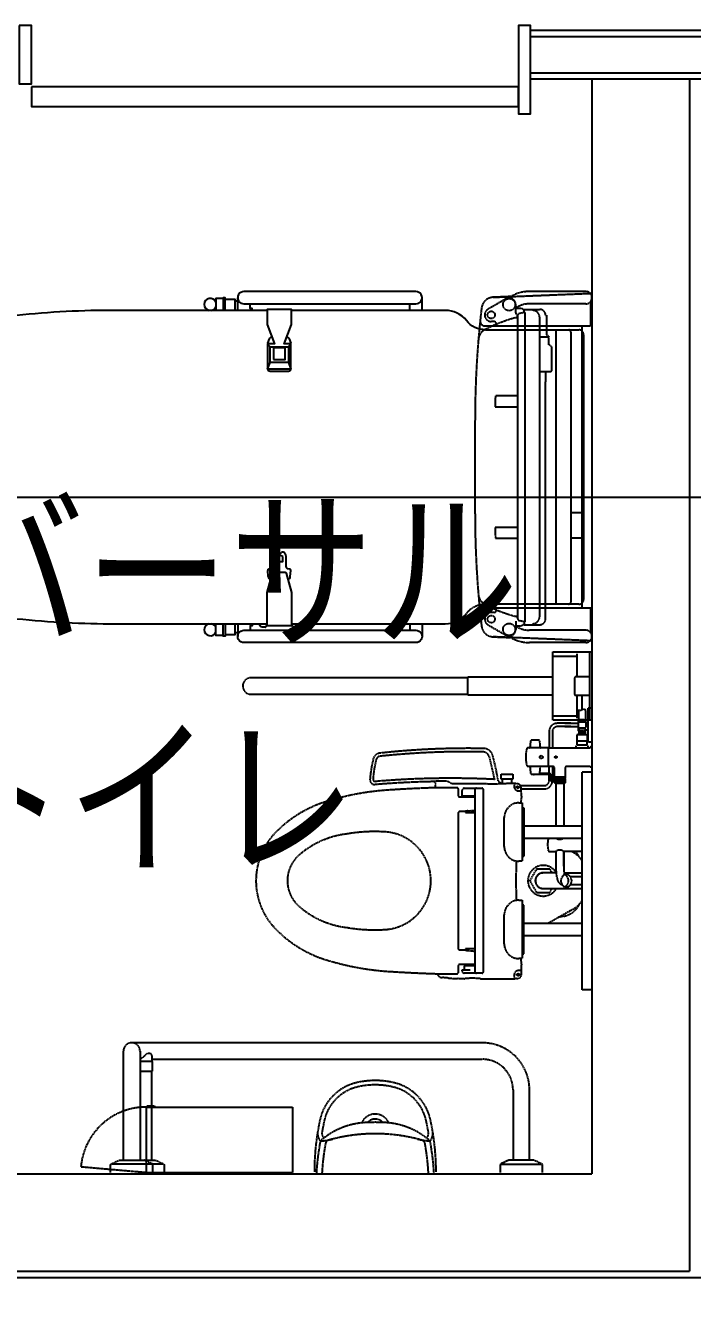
# Model space of a CAD drawing. Header units: millimetres. Extents: x 0 to 84100, y 0 to 59400.
# Drawn here: x 21751 to 23121, y 29155 to 31765 of the extents above; entities that cross this region are included whole.
import ezdxf
from ezdxf.enums import TextEntityAlignment as Align

# ---------------------------------------------------------------- set-up
doc = ezdxf.new("R2010")
doc.units = ezdxf.units.MM
doc.header["$LTSCALE"] = 0.2
doc.linetypes.add('HIDDEN', pattern=[9.525, 6.35, -3.175])
doc.layers.get('Defpoints').update_dxf_attribs({"color": 5})
for name, color, linetype in [('A_什器', 9, 'HIDDEN'), ('A_室名', 8, 'Continuous'), ('A_建築', 8, 'Continuous')]:
    doc.layers.add(name, color=color, linetype=linetype)
doc.styles.get("Standard").update_dxf_attribs({"font": 'simplex.shx', "width": 0.8, "bigfont": 'extfont2.shx'})

msp = doc.modelspace()

# ---------------------------------------------------------------- linework, layer by layer
at = {"layer": 'A_什器'}
for points in [[(20864.8, 31655), (20864.8, 29405), (22914.8, 29405), (22914.8, 31655)], [(22747.66, 31207.82), (22711.46, 31206.35)], [(22912.32, 31212.42), (22912.32, 31214.49), (22910.72, 31214.43)], [(22760.94, 31186.15), (22757.86, 31184.38)], [(22762.14, 30545.43), (22762.14, 31169.67)], [(22914.32, 31187.49), (22912.32, 31187.49)], [(22694.77, 31147.59), (22710.9, 31147.59)], [(22718.13, 31152.86), (22718.64, 31150.99)], [(22840.32, 31139.49), (22840.32, 30575.49)], [(22894.32, 30567.49), (22894.32, 31147.49)], [(22762.14, 31003.55), (22716.07, 31003.55), (22715.63, 30981.55), (22762.14, 30981.55)], [(22894.32, 30763.44), (22871.14, 30763.44)], [(22762.14, 30733.55), (22715.63, 30733.55), (22716.07, 30711.55), (22762.14, 30711.55)], [(22894.32, 30711.54), (22871.14, 30711.54)], [(22700.89, 30533.36), (22737.61, 30512.16)], [(22760.94, 30528.95), (22757.86, 30530.72)], [(22914.32, 30527.49), (22912.32, 30527.49)], [(22748.24, 30506.95), (22741.98, 30510.56)], [(22912.32, 30502.68), (22912.32, 30500.49), (22910.61, 30500.56)], [(22914.32, 30337.49), (22834.32, 30337.49), (22834.32, 30477.49), (22914.32, 30477.49)], [(22884.32, 30468.49), (22834.32, 30468.49)], [(22884.32, 30426.49), (22884.32, 30473.49)], [(22910.32, 30337.49), (22910.32, 30477.49)], [(22834.32, 30388.49), (22659.32, 30388.49), (22659.32, 30426.49), (22834.32, 30426.49)], [(22832.32, 30426.49), (22834.32, 30428.49)], [(22834.32, 30386.49), (22832.32, 30388.49)], [(22884.32, 30341.49), (22884.32, 30388.49)], [(22894.32, 30358.66), (22894.32, 30390.98)], [(22901.62, 30333.02), (22901.62, 30357.88), (22896.45, 30360.09), (22891.54, 30356.78), (22887.02, 30358.26), (22887.02, 30333.02)], [(22914.32, 30292.49), (22906.32, 30292.49), (22906.32, 30362.49), (22914.32, 30362.49)], [(22834.32, 30346.49), (22884.32, 30346.49)], [(22858.71, 30330.89), (22886.82, 30330.89)], [(22906.32, 30316.99), (22886.82, 30315.81), (22886.82, 30339.17), (22906.32, 30337.99)], [(22858.71, 30324.09), (22886.82, 30324.09)], [(22905.29, 30307.02), (22883.35, 30307.02), (22883.35, 30295.02), (22905.29, 30295.02), (22905.29, 30307.02)], [(22887.16, 30309.69), (22901.49, 30309.69)], [(22887.91, 30314.45), (22900.74, 30314.45)], [(22882.32, 30280.5), (22882.32, 30283.85), (22883.82, 30286.45)], [(22883.82, 30286.45), (22904.8, 30286.45), (22904.8, 30295.02)], [(22883.85, 30286.45), (22883.85, 30295.02)], [(22906.32, 30280.5), (22906.32, 30283.85), (22904.82, 30286.45)], [(22826.32, 30228.41), (22826.32, 30242.48)], [(22833.12, 30242.48), (22833.12, 30214.24)], [(22914.32, 29783.49), (22894.32, 29783.49), (22894.32, 30231.49), (22914.32, 30231.49)], [(22593.22, 30198.5), (22593.52, 30205.94)], [(22727.5, 30207.75), (22727.08, 30207.33)], [(22730.1, 30216.49), (22730.1, 30207.33)], [(22757.24, 30206.96), (22738.16, 30207.08)], [(22749.5, 30216.49), (22749.5, 30207.01)], [(22859.32, 30220.49), (22837.32, 30220.49)], [(22837.33, 30208.99), (22859.33, 30208.99), (22857.33, 30206.99), (22839.33, 30206.99), (22837.33, 30208.99), (22837.33, 30215.99), (22859.32, 30215.99), (22859.33, 30208.99)], [(22837.33, 30212.99), (22859.32, 30213.01)], [(22837.67, 30217.49), (22837.67, 30215.99)], [(22840.27, 30206.99), (22840.27, 30120.19)], [(22846.82, 30217.49), (22846.82, 30220.49)], [(22846.82, 30212.99), (22846.82, 30215.99)], [(22849.82, 30220.49), (22849.82, 30217.49)], [(22849.82, 30215.99), (22849.82, 30212.99)], [(22856.37, 30206.99), (22856.37, 30120.19)], [(22858.97, 30217.49), (22858.97, 30215.99)], [(22768.47, 30192.86), (22767.45, 30192.09)], [(22769.21, 30189.37), (22769.13, 30196.37)], [(22774.52, 30120.19), (22894.32, 30120.19)], [(22774.52, 30094.79), (22894.32, 30094.79)], [(22856.37, 30037.49), (22856.37, 30067.82), (22856.37, 30037.49)], [(22832.87, 30023.37), (22828.18, 30031.49), (22800.46, 30031.49), (22786.61, 30007.49), (22800.46, 29983.49), (22828.18, 29983.49), (22832.87, 29991.62)], [(22857.08, 30023.37), (22894.32, 30023.37)], [(22893.32, 30023.37), (22893.32, 30014.66)], [(22893.32, 30000.33), (22893.32, 29991.62)], [(22774.52, 29920.19), (22894.32, 29920.19)], [(22857.39, 29934.69), (22845.17, 29932.16)], [(22774.52, 29894.79), (22894.32, 29894.79)], [(22674.13, 29832.49), (22652.13, 29832.49), (22652.13, 29824.49)], [(22674.13, 29835.49), (22660.13, 29835.49), (22660.13, 29832.49)], [(22613.95, 29816.32), (22637.56, 29816.32)], [(22654.06, 29806.5), (22653.21, 29806.14)], [(22755.82, 29807.75), (22754.38, 29812.24)], [(22770.02, 29818.59), (22769.83, 29831.56)], [(22652.29, 29806.05), (22641.31, 29806.1)], [(21986.32, 29615.99), (22012.26, 29615.99), (22012.26, 29635.99), (21986.32, 29635.99)], [(22009.76, 29615.99), (22009.76, 29433.49)], [(22001.12, 29542.49), (22001.12, 29544.73), (22016.12, 29544.73), (22016.12, 29542.49)], [(21925.82, 29407.69), (21925.82, 29424.7), (21943.82, 29433.49), (22018.26, 29433.49), (22036.26, 29424.7), (22036.26, 29407.69)], [(22010.01, 29425.19), (21928.63, 29425.19)], [(22012.82, 29407.69), (22012.82, 29424.7), (21994.82, 29433.49)], [(22033.45, 29425.19), (22011.82, 29425.19)], [(22812.82, 29407.69), (22812.82, 29424.7), (22794.82, 29433.49), (22743.82, 29433.49), (22725.82, 29424.7), (22725.82, 29407.69)], [(22728.63, 29425.19), (22810.02, 29425.19)]]:
    msp.add_lwpolyline(points, dxfattribs=at)
at = {"layer": 'A_什器', "linetype": 'Continuous'}
for points in [[(22199.82, 31192.79), (22552.82, 31192.79, 1.0000002), (22552.82, 31218.19), (22199.82, 31218.19, 1.0000001), (22199.82, 31192.79)], [(22142.12, 31196.59, 1.6372541), (22127.89, 31179.49)], [(22247.32, 31179.49), (21936.39, 31179.49, 0.0254684), (21733.03, 31169.13, 0.3529073), (21643.83, 31080.81, 0.0279775), (21631.32, 30857.49, 0.0279806), (21643.83, 30634.17, 0.3529112), (21733.03, 30545.86, 0.0254631), (21936.39, 30535.49), (22247.32, 30535.49)], [(22133.34, 31179.49, 0.2416364), (22142.12, 31186.79)], [(22695.78, 31139.49, -0.229735), (22656.51, 31158.54, 0.2297354), (22613.32, 31179.49), (22297.32, 31179.49)], [(22248.9, 31112.12, 0.0859669), (22248.32, 31108.76), (22248.32, 31059.49, 0.4142137), (22253.32, 31054.49), (22291.32, 31054.49, 0.4142138), (22296.32, 31059.49), (22296.32, 31108.76)], [(22252.13, 31121.17, -0.3169509), (22256.84, 31124.49), (22257.07, 31124.49)], [(22287.57, 31124.49), (22287.8, 31124.49, -0.3169283), (22292.51, 31121.17), (22295.74, 31112.12)], [(22296.32, 31108.76, 0.0859669), (22295.74, 31112.12)], [(22258.32, 30652.04), (22258.32, 30674.98, -0.0714125), (22258.52, 30676.39)], [(22267.62, 30681.84, 0.340063), (22264.07, 30682.72, 0.2207995), (22258.52, 30676.39)], [(22279.82, 30673.58, 0.2666624), (22264.82, 30673.58), (22264.82, 30663.58), (22279.82, 30663.58), (22279.82, 30673.58)], [(22267.62, 30681.85, 0.4835192), (22277.02, 30681.85)], [(22280.57, 30682.72, 0.3401727), (22277.02, 30681.84)], [(22286.12, 30676.39, 0.2207975), (22280.57, 30682.72)], [(22286.32, 30674.98, 0.071396), (22286.12, 30676.39)], [(22260.32, 30641.58), (22284.32, 30641.58, -0.4146517), (22286.32, 30639.58), (22297.32, 30599.58), (22297.32, 30531.49), (22247.32, 30531.49), (22247.32, 30599.58), (22258.32, 30639.58, -0.4142097), (22260.32, 30641.58)], [(22250.96, 30648.1, 0.3832225), (22248.56, 30644.89)], [(22255.91, 30649.09, 0.3575109), (22258.32, 30652.04)], [(22286.32, 30652.04, 0.3575108), (22288.73, 30649.09)], [(22296.08, 30644.89, 0.3832224), (22293.68, 30648.1)], [(22249.66, 30632.85, 0.2811717), (22254.63, 30626.16)], [(22290.01, 30626.16, 0.2811681), (22294.98, 30632.85)], [(22297.32, 30535.49), (22613.32, 30535.49, 0.229735), (22656.51, 30556.44)], [(22127.9, 30535.49, 1.6373254), (22142.12, 30518.39)], [(22142.12, 30528.19, 0.241656), (22133.34, 30535.49)], [(22199.82, 30496.79, -1.0000001), (22199.82, 30522.19), (22552.82, 30522.19, -1.0000002), (22552.82, 30496.79), (22199.82, 30496.79)], [(22243.32, 30528.49), (22237.32, 30528.49, -0.4142136), (22232.32, 30533.49), (22232.32, 30535.49)], [(22243.32, 30528.49, 0.4142138), (22245.32, 30530.49)], [(22247.32, 30533.49, 0.4142132), (22245.32, 30531.49)], [(22299.32, 30531.49, 0.4142135), (22297.32, 30533.49)], [(22299.32, 30530.49, 0.4142136), (22301.32, 30528.49)], [(22312.32, 30535.49), (22312.32, 30533.49, -0.4142135), (22307.32, 30528.49), (22301.32, 30528.49)]]:
    msp.add_lwpolyline(points, format="xyb", dxfattribs=at)
at = {"layer": 'A_什器'}
for points in [[(22901.64, 31218.25), (22785.93, 31218.25, 0.1316308), (22748.24, 31208.15), (22741.98, 31204.54)], [(22901.64, 31192.85, 1.0000002), (22901.64, 31218.25)], [(22683.11, 30573.86, 0.0054209), (22687.64, 30530.73, 0.3692363), (22711.46, 30508.63, -0.3692298), (22687.64, 30530.73, -0.0288781), (22674.32, 30761.18), (22674.32, 30953.8, -0.028879), (22687.64, 31184.25, -0.3692298), (22711.46, 31206.35), (22914.32, 31214.57), (22914.32, 30500.41), (22711.46, 30508.63), (22747.88, 30507.16)], [(22684.82, 31158.52, 0.4445747), (22694.77, 31147.49), (22912.32, 31147.49), (22912.32, 31198.68)], [(22762.14, 31169.6, -0.3720615), (22757.86, 31174.55), (22757.86, 31191.25, 0.5773017), (22737.61, 31202.94), (22700.89, 31181.74, 0.7673488), (22707.64, 31156.55)], [(22901.64, 31192.85), (22785.93, 31192.85, 0.1316305), (22760.94, 31186.15)], [(22687.64, 31184.25, 0.0054239), (22683.11, 31141.12)], [(22758.42, 31164.59, 0.0577485), (22694.14, 31139.31)], [(22775.14, 31179.55, 0.2360679), (22767.14, 31183.55), (22757.86, 31183.55)], [(22758.42, 31164.59, 0.3401514), (22762.14, 31169.42)], [(22762.14, 30545.43, 0.3485581), (22764.45, 30542.51), (22777.14, 30539.55), (22777.14, 31175.55), (22764.45, 31172.59, 0.3485581), (22762.14, 31169.67)], [(22775.14, 31175.08), (22775.14, 31181.55), (22807.14, 31181.55, -0.4142136), (22819.14, 31169.55), (22821.14, 31169.55), (22821.14, 31129.54), (22826.14, 31124.54), (22807.14, 31124.54)], [(22792.14, 30535.55, 0.4142135), (22807.14, 30550.55), (22807.14, 31164.55, 0.4142135), (22792.14, 31179.55)], [(22695.78, 31139.49), (22887.32, 31139.49, -0.4142136), (22897.32, 31129.49), (22897.32, 30585.49, -0.4142135), (22887.32, 30575.49), (22695.78, 30575.49, 0.2297352), (22656.51, 30556.44)], [(22694.14, 31139.31, 0.2222139), (22681.44, 31122.37)], [(22684.79, 31158.15, 0.4299887), (22694.77, 31147.61)], [(22718.13, 31152.86, 0.3388509), (22713.31, 31156.55), (22707.64, 31156.55)], [(22807.14, 31139.55), (22866.14, 31139.55, -0.4142136), (22871.14, 31134.55), (22871.14, 30580.55, -0.4142136), (22866.14, 30575.55), (22807.14, 30575.55)], [(22807.14, 31054.05), (22829.14, 31054.05, 0.4142136), (22832.14, 31057.05), (22832.14, 31103.03, 0.2392908), (22830.91, 31105.45), (22826.14, 31108.94), (22826.14, 31124.54)], [(22775.14, 30540.02), (22775.14, 30533.55), (22807.14, 30533.55, 0.4142136), (22819.14, 30545.55), (22819.14, 31032.23), (22819.64, 31033.14), (22819.64, 31054.05)], [(22681.42, 30592.81, 0.2230696), (22694.14, 30575.79)], [(22912.32, 30516.42), (22912.32, 30567.49), (22694.77, 30567.49, 0.4438157), (22684.82, 30556.49)], [(22694.14, 30575.79, 0.0577486), (22758.42, 30550.51, -0.3401514), (22762.14, 30545.68)], [(22713.31, 30558.55, 0.3388509), (22718.13, 30562.25), (22718.64, 30564.11)], [(22713.31, 30558.55), (22707.64, 30558.55, 0.7673593), (22700.89, 30533.36)], [(22757.86, 30540.55), (22757.86, 30523.85, -0.5773017), (22737.61, 30512.16)], [(22757.86, 30531.55), (22767.14, 30531.55, 0.236068), (22775.14, 30535.55)], [(22901.64, 30522.25), (22785.93, 30522.25, -0.1316305), (22760.94, 30528.95)], [(22901.64, 30496.85, 1.0000002), (22901.64, 30522.25)], [(22901.64, 30496.85), (22785.93, 30496.85, -0.1316305), (22748.24, 30506.95)], [(22659.32, 30424.49), (22214.32, 30424.49, 1), (22214.32, 30390.49), (22659.32, 30390.49)], [(22910.32, 30426.49), (22881.32, 30426.49, 0.4142136), (22878.32, 30423.49), (22878.32, 30391.49, 0.4142136), (22881.32, 30388.49), (22910.32, 30388.49)], [(22871.23, 30330.89), (22843.12, 30330.89, 0.4142136), (22826.32, 30314.09), (22826.32, 30280.5)], [(22887.16, 30307.02), (22887.16, 30309.69, -0.1545993), (22887.91, 30312.85), (22887.91, 30314.45, -0.5946583), (22887.99, 30319.02), (22887.99, 30321.64), (22900.66, 30321.64, 0.0700804), (22902.39, 30323.31), (22902.39, 30333.02), (22886.26, 30333.02), (22886.26, 30323.31, 0.0700804), (22887.99, 30321.64)], [(22871.23, 30324.09), (22843.12, 30324.09, 0.4142136), (22833.12, 30314.09), (22833.12, 30280.5)], [(22901.49, 30307.02), (22901.49, 30309.69, 0.1545993), (22900.74, 30312.85), (22900.74, 30314.45, 0.5946583), (22900.66, 30319.02), (22900.66, 30321.64)], [(22722.1, 30213.05), (22718.27, 30231.62), (22718.38, 30232.32, 0.1187736), (22718.25, 30233.84), (22711.13, 30263.38, 0.3749152), (22689.82, 30279.27, 0.0317998), (22478.35, 30269.55)], [(22780.56, 30278.63, 0.130071), (22780.56, 30244.35)], [(22825.32, 30280.49), (22782.97, 30280.49, 0.3403217), (22780.56, 30278.63)], [(22785.26, 30280.49, 0.4184282), (22787.76, 30283.03)], [(22788.11, 30294.05, 0.0229941), (22787.76, 30283.03)], [(22790.51, 30296.36, 0.3811565), (22788.11, 30294.05)], [(22805.13, 30296.36, 0.01829), (22790.51, 30296.36)], [(22807.53, 30294.05, 0.3811562), (22805.13, 30296.36)], [(22807.88, 30283.03, 0.0229938), (22807.53, 30294.05)], [(22807.88, 30283.03, 0.4184282), (22810.38, 30280.49)], [(22911.82, 30240.48, 0.4142136), (22909.82, 30242.48), (22862.32, 30242.48, 0.4142136), (22859.32, 30239.48), (22859.32, 30217.49), (22837.32, 30217.49), (22837.32, 30239.48, 0.4142136), (22834.32, 30242.48), (22825.32, 30242.48), (22825.32, 30280.5), (22909.82, 30280.5, 0.4142136), (22911.82, 30282.5)], [(22914.32, 30284.49), (22913.82, 30284.49, 0.4142136), (22911.82, 30282.49)], [(22465.76, 30259.47, 0.0459642), (22458.55, 30215.46)], [(22703.23, 30262.64), (22714.07, 30215.75, 0.0342254), (22469.26, 30211.36, -0.3942169), (22464.82, 30215.13, -0.0498036), (22471.52, 30257.2, -0.2665769), (22478.6, 30263.17)], [(22478.35, 30269.55, 0.2889549), (22465.81, 30259.61)], [(22703.35, 30262.27, 0.3268048), (22690.08, 30272.34, 0.0310183), (22478.6, 30263.2)], [(22767.47, 30202.92), (22816.32, 30202.92, 0.4142136), (22826.32, 30212.92), (22826.32, 30225.32)], [(22825.32, 30242.49), (22782.97, 30242.49, -0.3403225), (22780.56, 30244.35)], [(22787.76, 30239.96, 0.4184282), (22785.26, 30242.49)], [(22787.76, 30239.96, 0.0229939), (22788.11, 30228.93)], [(22788.11, 30228.93, 0.3811563), (22790.51, 30226.63)], [(22790.51, 30226.63, 0.01829), (22805.13, 30226.63)], [(22837.32, 30210.99), (22834.32, 30210.99, -0.4142136), (22828.32, 30216.99), (22828.32, 30222.49, 0.4142136), (22825.32, 30225.49), (22796.32, 30225.49, -0.1520526), (22792.91, 30226.55)], [(22805.13, 30226.63, 0.3811562), (22807.53, 30228.93)], [(22807.46, 30228.49), (22825.32, 30228.49, -0.4142136), (22831.32, 30222.49), (22831.32, 30216.99, 0.4142136), (22834.32, 30213.99), (22837.32, 30213.99)], [(22807.52, 30228.8, 0.0232761), (22807.88, 30239.96)], [(22810.38, 30242.49, 0.4184282), (22807.88, 30239.96)], [(22911.82, 30240.49, 0.4142136), (22913.82, 30238.49), (22914.32, 30238.49)], [(22458.57, 30215.77, 0.4356041), (22468.5, 30205.06)], [(22593.52, 30205.94, 0.431383), (22588.44, 30211.14, 0.0152007), (22468.73, 30205.05)], [(22613.95, 30198.66, 0.0041541), (22593.11, 30198.5, 0.0078779), (22503.24, 30194.17)], [(22640.04, 30206.32, 0.0019461), (22626.65, 30206.64), (22621.24, 30209.77, 0.1371169), (22612.02, 30212.34, 0.0071745), (22589.54, 30211.45)], [(22639.7, 30196.62, 0.4038173), (22637.56, 30198.67), (22613.95, 30198.67)], [(22640.03, 30206.31, -0.1704772), (22641.27, 30206.99), (22703.7, 30206.91), (22720.14, 30206.87), (22727.04, 30207.3)], [(22722.1, 30213.05, 0.2673693), (22726.13, 30208.52)], [(22726.12, 30208.51, -0.1040549), (22727.31, 30207.93, 0.1142748), (22728.17, 30207.52, 0.0214411), (22738.16, 30207.08)], [(22755.16, 30205.57), (22754.34, 30202.47, 0.0968758), (22755.11, 30198.1, 0.2815266), (22762.67, 30192.05, 0.0203974), (22767.15, 30192.05)], [(22769.13, 30196.37, 0.1504112), (22767.35, 30203.11, 0.1918975), (22761.92, 30206.59, 0.049854), (22757.24, 30206.96)], [(22769.14, 30196.12), (22816.32, 30196.12, 0.3834029), (22833.02, 30211.13)], [(22378.45, 30172.91, 0.1410011), (22260.35, 30102.05)], [(22503.13, 30194.16, 0.0579239), (22378.64, 30172.96)], [(22639.7, 30196.62), (22639.68, 30182.33, 0.3533625), (22642.28, 30179.6), (22673.69, 30179.56)], [(22674.13, 30177.99, 0.4142136), (22671.13, 30180.99), (22649.13, 30180.99, -0.4142136), (22648.13, 30181.99), (22648.13, 30193.49, -0.4142136), (22652.13, 30197.49), (22689.13, 30197.49, -0.4142136), (22691.13, 30195.49), (22691.13, 29819.49, -0.4142136), (22689.13, 29817.49), (22652.13, 29817.49, -0.4142136), (22648.13, 29821.49), (22648.13, 29824.49), (22665.13, 29824.49)], [(22677.13, 30197.49, 0.4142136), (22674.13, 30194.49), (22674.13, 29820.49, 0.4142136), (22677.13, 29817.49)], [(22768, 30167.49, -0.0026197), (22769.75, 30181.29, 0.0272537), (22769.83, 30183.04), (22769.8, 30186.9, 0.0889865), (22769.66, 30187.88), (22769.21, 30189.38)], [(22654.74, 30149.58), (22642.6, 30149.58, 0.4113337), (22639.67, 30146.52), (22639.67, 29868.32, 0.3802788), (22642.44, 29865.42), (22654.74, 29865.41)], [(22674.13, 30147.31), (22655.74, 30147.31, -0.3707517), (22654.75, 30148.24), (22654.74, 30150.19)], [(22654.75, 30150.2, -0.0386656), (22659.51, 30150.86), (22674.13, 30152.21)], [(22771.32, 30157.49), (22774.22, 30157.49, -0.4142136), (22774.52, 30157.19), (22774.52, 30057.79, -0.4142136), (22774.22, 30057.49), (22771.32, 30057.49)], [(22260.47, 30102.19, 0.3804236), (22260.47, 29912.8)], [(22413.91, 30103.87, 0.1505347), (22315.69, 30062.38)], [(22485.36, 30108.01, 0.054648), (22413.91, 30103.99)], [(22485.36, 29906.97, 0.9775508), (22485.36, 30108.03)], [(22825.47, 30094.79, 0.1715382), (22824.45, 30093.07, 0.0974068), (22824.45, 30069.91, 0.3584116), (22827.39, 30067.49), (22839.82, 30067.49)], [(22840.82, 30094.79, 0.2903086), (22855.82, 30094.79)], [(22894.32, 30067.49), (22856.82, 30067.49, 0.3383533), (22839.82, 30067.49)], [(22840.27, 30067.82), (22840.27, 30037.49, 0.0168538), (22840.65, 30026.37, 0.0637769), (22843.89, 30007.96, 0.2678451), (22853.3, 29999.41)], [(22894.32, 30047.77, 0.1422506), (22878.68, 30063.89, 0.0001827), (22872.32, 30067.49)], [(22888.87, 30055.64, 0.0807131), (22880.64, 30067.49)], [(22314.99, 30061.72, 0.4836245), (22315.69, 29952.61, 0.1505347), (22413.91, 29911.11)], [(22758.94, 30047.98, 0.0152569), (22758.95, 29967.01)], [(22840.75, 30024.63, 3.5328787), (22841.53, 29991.62)], [(22818.02, 30023.37, 1.2597091), (22818.02, 29991.62)], [(22840.85, 30023.37), (22814.32, 30023.37, 1), (22814.32, 29991.62), (22894.32, 29991.62)], [(22858.94, 30019.95, 0.6639818), (22858.87, 29995.03, 0.5924023), (22858.94, 30019.95)], [(22856.37, 30037.49, 0.0480057), (22857.67, 30019.34)], [(22859.01, 29994.99), (22865.52, 29994.99, 0.582559), (22865.52, 30019.99), (22859.01, 30019.99)], [(22894.32, 30014.05, 0.1560681), (22889.65, 30015.54), (22870.33, 30015.54)], [(22870.33, 29999.44), (22889.65, 29999.44, 0.1560679), (22894.32, 30000.94)], [(22823.81, 29920.19, 0.0015744), (22878.68, 29951.1, 0.1422502), (22894.32, 29967.21)], [(22771.32, 29857.49), (22774.22, 29857.49, 0.4142136), (22774.52, 29857.79), (22774.52, 29957.19, 0.4142136), (22774.22, 29957.49), (22771.32, 29957.49)], [(22857.36, 29934.68, 0.2345653), (22888.87, 29959.35)], [(22260.35, 29912.93, 0.1410011), (22378.45, 29842.07)], [(22413.91, 29910.99, 0.054648), (22485.36, 29906.97)], [(22674.13, 29867.67), (22655.74, 29867.67, 0.3707517), (22654.75, 29866.74), (22654.74, 29864.8)], [(22654.75, 29864.78, 0.0386656), (22659.51, 29864.12), (22674.13, 29862.77)], [(22378.64, 29842.02, 0.0579239), (22503.13, 29820.82)], [(22660.13, 29835.41), (22642.6, 29835.42, 0.4044422), (22639.67, 29832.37), (22639.7, 29818.36)], [(22768.01, 29847.49, 0.0024099), (22769.62, 29834.8, -0.035607), (22769.83, 29831.56)], [(22503.24, 29820.82, 0.0080013), (22593.11, 29816.48, 0.0041541), (22613.95, 29816.32)], [(22640, 29806.58), (22639.56, 29806.63), (22639.15, 29806.66, -0.0174277), (22619.93, 29807.37, 0.0187339), (22606.66, 29808.53, -0.2102524), (22599.21, 29811.94, -0.1243723), (22596.78, 29816.48)], [(22637.56, 29816.32, 0.0601187), (22638.04, 29816.38, 0.3756796), (22639.66, 29818.3)], [(22641.32, 29806.1, -0.1353099), (22640.62, 29806.25), (22639.85, 29806.61)], [(22684.54, 29806.48, 0.0339083), (22683.33, 29806.63, 0.0243796), (22655.46, 29806.67, 0.0481479), (22654.06, 29806.5)], [(22686.47, 29806.03, -0.0328273), (22685.58, 29806.09), (22684.74, 29806.44), (22684.54, 29806.48), (22685.39, 29806.12, 0.0731585), (22686.47, 29806.03), (22688.07, 29806.01, 0.0024556), (22756.72, 29806.22, -0.001073), (22759.26, 29806.24, 0.1120607), (22764.91, 29807.56, 0.2730496), (22769.9, 29815.31), (22770.02, 29818.59)], [(22769.28, 29821.51), (22767.45, 29822.89), (22763.45, 29822.98, 0.4296584), (22754.38, 29812.24)], [(22652.4, 29806.05, 0.0657588), (22653.21, 29806.14)], [(21952.32, 29433.49), (21952.32, 29657.49, -1), (21986.32, 29657.49), (21986.32, 29433.49)], [(22786.22, 29433.49), (22786.22, 29577.49, 0.4142136), (22689.32, 29674.39), (21971.16, 29674.39)], [(22011.25, 29635.99), (22011.32, 29646.17, 0.2492862), (22008.27, 29651.99, 0.2919039), (21997.15, 29649.26, -0.1122121), (21986.32, 29641.51)], [(22011.28, 29640.59), (22689.32, 29640.59, -0.4142136), (22752.42, 29577.49), (22752.42, 29433.49)], [(22430.53, 29592.36, 0.2881431), (22355.92, 29516.48, 0.0540133), (22344.32, 29409.39)], [(22432.61, 29583.6, 0.2881431), (22364.71, 29514.55)], [(22594.33, 29409.39, 0.0540133), (22582.72, 29516.48, 0.2881431), (22508.11, 29592.36, 0.1169174), (22430.53, 29592.36)], [(22575.11, 29478.2, 0.2163317), (22578.5, 29490.99, 0.0122203), (22573.93, 29514.55, 0.2881431), (22506.04, 29583.6, 0.1169174), (22432.61, 29583.6)], [(21999.32, 29407.49), (21864.84, 29419.26, -0.3888787), (21999.32, 29542.49)], [(22497.12, 29510.04, 0.645838), (22441.52, 29510.04)], [(22447.29, 29510.34, 0.1618936), (22359.24, 29474.83)], [(22365.2, 29516.76, 0.013374), (22360.15, 29490.99, 0.2163317), (22363.54, 29478.2)], [(22582.73, 29468.98, 0.1735173), (22579.3, 29474.92, 0.1616589), (22491.36, 29510.34, 0.0311509), (22447.29, 29510.34)], [(22484.67, 29510.86, 0.4550983), (22453.98, 29510.86)], [(22355.92, 29469.03, 0.0307448), (22348.58, 29407.49)], [(22351.27, 29492.49, 0.2161281), (22356.56, 29472.52)], [(22359.34, 29474.92, 0.1735173), (22355.91, 29468.98)], [(22357.31, 29472.57, 0.0420623), (22382.23, 29476.7)], [(22578.62, 29407.49, 0.0294801), (22571.75, 29466.53, 0.2886035), (22564.47, 29474.56, 0.1368989), (22374.18, 29474.56, 0.2886035), (22366.9, 29466.53, 0.0294801), (22360.02, 29407.49)], [(22556.41, 29476.7, 0.0420623), (22581.34, 29472.57)], [(22582.08, 29472.51, 0.2163323), (22587.37, 29492.49)], [(22590.07, 29407.49, 0.0308295), (22582.69, 29469.2)]]:
    msp.add_lwpolyline(points, format="xyb", dxfattribs=at)
at = {"layer": 'A_什器', "linetype": 'Continuous'}
for points in [[(22156.82, 31203.69), (22142.12, 31203.69), (22142.12, 31179.69)], [(22161.32, 31179.49), (22161.32, 31205.19), (22156.82, 31205.19), (22156.82, 31179.49)], [(22161.32, 31202.19), (22181.32, 31202.19), (22181.32, 31179.49)], [(22187.12, 31198.44), (22181.32, 31198.44)], [(22187.12, 31179.49), (22187.12, 31205.49)], [(22216.82, 31179.49), (22216.82, 31183.49), (22212.52, 31183.49), (22212.52, 31192.79)], [(22540.12, 31179.49), (22540.12, 31192.79)], [(22565.52, 31179.49), (22565.52, 31205.49)], [(22296.17, 31110.49), (22282.32, 31110.49), (22297.32, 31150.49), (22297.32, 31181.49), (22247.32, 31181.49), (22247.32, 31150.49), (22262.32, 31110.49), (22248.47, 31110.49)], [(22248.9, 31112.12), (22252.13, 31121.17)], [(22248.45, 31110.34), (22253.32, 31104.49)], [(22296.19, 31110.34), (22291.32, 31104.49)], [(22291.32, 31072.49), (22253.32, 31072.49)], [(22286.32, 30652.04), (22286.32, 30674.98)], [(22249.66, 30632.85), (22248.56, 30644.89)], [(22250.96, 30648.1), (22255.91, 30649.09)], [(22288.73, 30649.09), (22293.68, 30648.1)], [(22294.98, 30632.85), (22296.08, 30644.89)], [(22156.82, 30511.29), (22142.12, 30511.29), (22142.12, 30535.29)], [(22161.32, 30535.49), (22161.32, 30509.79), (22156.82, 30509.79), (22156.82, 30535.49)], [(22181.32, 30535.49), (22181.32, 30512.79), (22161.32, 30512.79)], [(22187.12, 30516.54), (22181.32, 30516.54)], [(22187.12, 30535.49), (22187.12, 30509.49)], [(22216.82, 30535.49), (22216.82, 30531.49), (22212.52, 30531.49), (22212.52, 30522.19)], [(22245.32, 30531.49), (22245.32, 30530.49)], [(22299.32, 30531.49), (22299.32, 30530.49)], [(22540.12, 30535.49), (22540.12, 30522.19)], [(22565.52, 30535.49), (22565.52, 30509.49)]]:
    msp.add_lwpolyline(points, dxfattribs=at)
for points in [[(22248.32, 31058.49), (22253.32, 31072.49), (22253.32, 31104.49), (22291.32, 31104.49), (22291.32, 31072.49), (22296.32, 31058.49)], [(22260.32, 31078.49), (22284.32, 31078.49), (22284.32, 31102.49), (22260.32, 31102.49)]]:
    msp.add_lwpolyline(points, close=True, dxfattribs=at)
at = {"layer": 'A_什器'}
for points in [[(22727.8, 30226.49), (22751.8, 30226.49), (22751.8, 30216.49), (22727.8, 30216.49)], [(22299.32, 29542.49), (22299.32, 29407.49), (21999.32, 29407.49), (21999.32, 29542.49)]]:
    msp.add_lwpolyline(points, close=True, dxfattribs=at)
for points in [[(22734.32, 30137.49, -0.4142136), (22764.32, 30167.49), (22771.32, 30167.49), (22771.32, 30047.49), (22764.32, 30047.49, -0.4142136), (22734.32, 30077.49)], [(22764.32, 29967.49), (22771.32, 29967.49), (22771.32, 29847.49), (22764.32, 29847.49, -0.4142136), (22734.32, 29877.49), (22734.32, 29937.49, -0.4142136)]]:
    msp.add_lwpolyline(points, format="xyb", close=True, dxfattribs=at)
for centre, radius in [((22744.36, 31191.25), 12.5), ((22707.64, 31170.05), 7.6), ((22707.64, 30545.05), 7.6), ((22744.36, 30523.85), 12.5), ((22810.32, 30261.49), 3.1), ((22840.32, 30261.49), 2), ((22761.8, 30199.49), 2.5), ((22762.8, 29814.49), 2.5)]:
    msp.add_circle(centre, radius, dxfattribs=at)
at = {"layer": 'A_建築'}
for p, q in [((22788.52, 31755), (23792.8, 31755)), ((22788.52, 31655), (23792.8, 31655)), ((23114.8, 31655), (23114.8, 29205)), ((20664.8, 29205), (23114.8, 29205))]:
    msp.add_line(p, q, dxfattribs=at)
for points in [[(21738.52, 31765), (21738.52, 31645), (21763.52, 31645), (21763.52, 31765)], [(21763.52, 31638.5), (21763.52, 31598.5), (22763.52, 31598.5), (22763.52, 31638.5)]]:
    msp.add_lwpolyline(points, close=True, dxfattribs=at)
msp.add_lwpolyline([(22788.52, 31705), (22788.52, 31765), (22763.52, 31765), (22763.52, 31583.5), (22788.52, 31583.5), (22788.52, 31705)], dxfattribs=at)
at = {"layer": 'A_建築', "linetype": 'Continuous'}
for points in [[(22788.52, 31742.5), (23792.8, 31742.5)], [(22788.52, 31667.5), (23792.8, 31667.5)], [(20664.8, 29192.5), (27864.8, 29192.5)]]:
    msp.add_lwpolyline(points, dxfattribs=at)
at = {"layer": 'Defpoints'}
msp.add_lwpolyline([(28114.8, 30795), (18114.8, 30795), (18114.8, 24795), (28114.8, 24795)], close=True, dxfattribs=at)

# ---------------------------------------------------------------- texts
at = {"layer": 'A_室名', "width": 0.9}
for s, p in [('ユニバーサル', (20981.39, 30783.23)), ('トイレ', (21539.31, 30317.65))]:
    msp.add_text(s, height=300, dxfattribs=at).set_placement(p, align=Align.TOP_LEFT)

doc.saveas('drawing.dxf')
